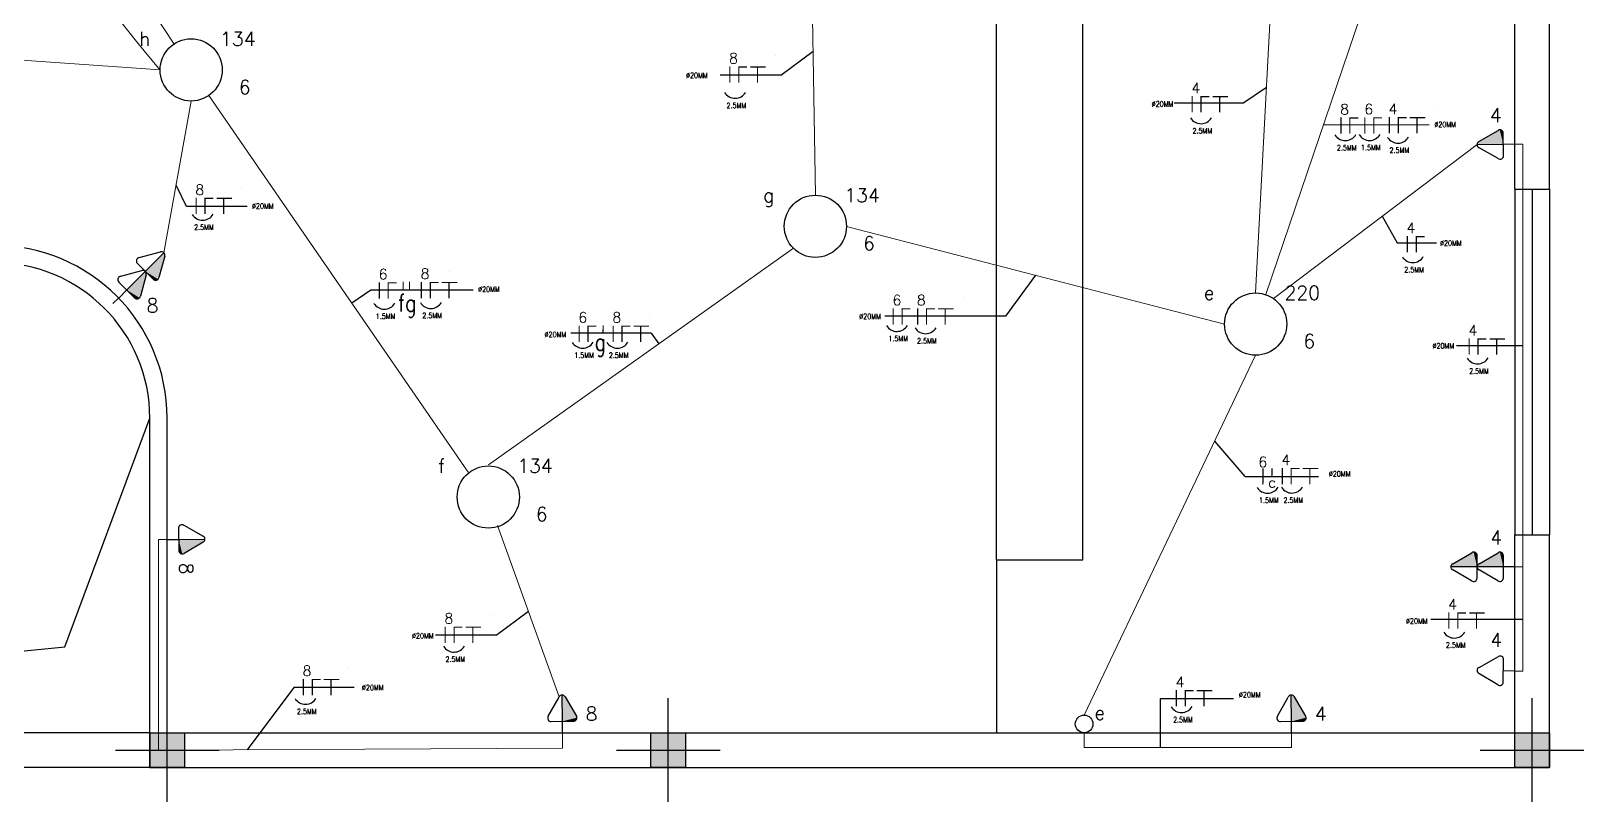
# Model space of a CAD drawing. Header units: metres. Extents: x 2426 to 5032, y 1997 to 4035.
# Drawn here: x 2444.91 to 2455.85, y 2019.62 to 2025.05 of the extents above; entities that cross this region are included whole.
import ezdxf
from ezdxf.enums import TextEntityAlignment as Align

# ---------------------------------------------------------------- set-up
doc = ezdxf.new("R2010")
doc.units = ezdxf.units.M
doc.linetypes.add('Contínuo', pattern=[0])
for name, color, linetype in [('10', 10, 'Continuous'), ('2', 4, 'Continuous'), ('4', 136, 'Continuous'), ('Acessorios', 4, 'Continuous'), ('ALVENARIA', 7, 'Continuous'), ('CIRCUITOS', 250, 'Continuous'), ('ILUMINAÇÃO', 1, 'Contínuo'), ('INTERRUPTORES', 1, 'Continuous'), ('TOMADAS-ENERGIA', 1, 'Continuous')]:
    doc.layers.add(name, color=color, linetype=linetype)
doc.layers.add('ELETRODUTOS', color=5, linetype='Continuous', lineweight=20)
doc.layers.add('SEÇÃO', color=250, linetype='Contínuo', lineweight=30)
doc.styles.add('ROMAND', font='romand__.ttf', dxfattribs={"width": 0.75})
doc.styles.add('ROMANS', font='ROMANS.shx', dxfattribs={"width": 0.8, "height": 0.1})

# ---------------------------------------------------------------- blocks, each defined once
blk = doc.blocks.new('st')
at = {"layer": '2'}
h = blk.add_hatch(color=256, dxfattribs=at)
h.paths.add_polyline_path([(0, 10), (0, 0), (10, 0), (10, 10)])
h.paths.add_polyline_path([(-10, 10), (-10, 0), (0, 0), (0, 10)])
h.paths.add_polyline_path([(-10, 0), (-10, -10), (0, -10), (0, 0)])
h.paths.add_polyline_path([(0, 0), (0, -10), (10, -10), (10, 0)])
at = {"layer": '10'}
for p, q in [((0, 30), (0, -30)), ((-30, 0), (30, 0))]:
    blk.add_line(p, q, dxfattribs=at)
at = {"layer": '4'}
blk.add_lwpolyline([(-10, -10), (-10, 10), (10, 10), (10, -10)], close=True, dxfattribs=at)
blk = doc.blocks.new('A$C8d71f97b')
at = {"layer": 'TOMADAS-ENERGIA'}
for p, q in [((0.3509, 0.218), (0.3509, 0.37)), ((0.2701, 0.2495), (0.3332, 0.359)), ((0.3686, 0.359), (0.4325, 0.2482)), ((0.2701, 0.0975), (0.3332, 0.207)), ((0.2861, 0.218), (0.4149, 0.218)), ((0.3509, 0.066), (0.3509, 0.218)), ((0.3686, 0.207), (0.4325, 0.0962)), ((0.2861, 0.066), (0.4149, 0.066)), ((0.3509, 0), (0.3509, 0.066))]:
    blk.add_line(p, q, dxfattribs=at)
for centre, start, end in [((0.3509, 0.3503), 26.04787, 153.95213), ((0.2858, 0.2377), 143.13324, 270.77697), ((0.3509, 0.1983), 26.04787, 153.95213), ((0.4159, 0.2376), 267.18113, 32.56886), ((0.2858, 0.0857), 143.13324, 270.77697), ((0.4159, 0.0856), 267.18113, 32.56886)]:
    blk.add_arc(centre, 0.0197, start, end, dxfattribs=at)
at = {"layer": 'TOMADAS-ENERGIA', "linetype": 'Continuous'}
for points in [[(0.3509, 0.37), (0.4325, 0.2482), (0.3613, 0.367)], [(0.4325, 0.2482), (0.3509, 0.37), (0.4355, 0.2381)], [(0.3509, 0.218), (0.4355, 0.2381), (0.3509, 0.37)], [(0.3686, 0.359), (0.3613, 0.367), (0.4325, 0.2482)], [(0.4355, 0.2381), (0.3509, 0.218), (0.4329, 0.2278)], [(0.4149, 0.218), (0.4329, 0.2278), (0.3509, 0.218)], [(0.3509, 0.218), (0.4325, 0.0962), (0.3613, 0.215)], [(0.4325, 0.0962), (0.3509, 0.218), (0.4355, 0.0861)], [(0.3509, 0.066), (0.4355, 0.0861), (0.3509, 0.218)], [(0.3686, 0.207), (0.3613, 0.215), (0.4325, 0.0962)], [(0.4329, 0.2278), (0.4149, 0.218), (0.4253, 0.2204)], [(0.4355, 0.0861), (0.3509, 0.066), (0.4329, 0.0758)], [(0.4149, 0.066), (0.4329, 0.0758), (0.3509, 0.066)], [(0.4329, 0.0758), (0.4149, 0.066), (0.4253, 0.0684)]]:
    blk.add_solid(points, dxfattribs=at)
at = {"layer": 'TOMADAS-ENERGIA', "style": 'ROMANS', "flags": 8}
for tag, p in [('020', (0.1029, 0.1097)), ('001', (0.5204, 0.1083))]:
    blk.add_attdef(tag, text='', height=0.08, dxfattribs=at).set_placement(p, align=Align.MIDDLE_CENTER)
blk = doc.blocks.new('TEBAI01')
for p, q in [((-1.62, 1.95), (-0.35, 4.14)), ((0.35, 4.14), (1.63, 1.92)), ((-1.3, 1.32), (1.28, 1.32)), ((0, 0), (0, 1.32))]:
    blk.add_line(p, q)
for centre, start, end in [((0, 3.97), 26.0479, 153.9521), ((-1.3, 1.71), 143.1332, 270.777), ((1.3, 1.71), 267.1811, 32.5689)]:
    blk.add_arc(centre, 0.393, start, end)
at = {"style": 'ROMANS', "flags": 8}
for tag, p in [('020', (-5.03, 2.2)), ('001', (3.56, 2.23))]:
    blk.add_attdef(tag, text='', height=1.6, dxfattribs=at).set_placement(p, align=Align.MIDDLE_CENTER)
blk = doc.blocks.new('TEMED02')
for p, q in [((-1.62, 1.95), (-0.35, 4.14)), ((0, 1.32), (0, 4.36)), ((0.35, 4.14), (1.63, 1.92)), ((-1.3, 1.32), (1.28, 1.32)), ((0, 0), (0, 1.32))]:
    blk.add_line(p, q)
for centre, start, end in [((0, 3.97), 26.0479, 153.9521), ((-1.3, 1.71), 143.1332, 270.777), ((1.3, 1.71), 267.1811, 32.5689)]:
    blk.add_arc(centre, 0.393, start, end)
at = {"linetype": 'Continuous'}
for points in [[(0, 4.36), (1.63, 1.92), (0.21, 4.3)], [(1.63, 1.92), (0, 4.36), (1.69, 1.72)], [(0, 1.32), (1.69, 1.72), (0, 4.36)], [(0.35, 4.14), (0.21, 4.3), (1.63, 1.92)], [(1.69, 1.72), (0, 1.32), (1.64, 1.52)], [(1.28, 1.32), (1.64, 1.52), (0, 1.32)], [(1.64, 1.52), (1.28, 1.32), (1.49, 1.37)]]:
    blk.add_solid(points, dxfattribs=at)
at = {"style": 'ROMANS', "flags": 8}
for tag, p in [('020', (-4.96, 2.19)), ('001', (3.39, 2.17))]:
    blk.add_attdef(tag, text='', height=1.6, dxfattribs=at).set_placement(p, align=Align.MIDDLE_CENTER)
blk = doc.blocks.new('A$C0BD3781F')
blk.add_circle((0.36, 0.36), 0.36)
at = {"style": 'ROMANS', "flags": 8}
for tag, p in [('001', (0.188, 0.472)), ('009', (0.502, 0.474)), ('020', (0.356, 0.232))]:
    blk.add_attdef(tag, text='', height=0.16, dxfattribs=at).set_placement(p, align=Align.MIDDLE_CENTER)
blk = doc.blocks.new('Ir1s01')
blk.add_circle((0, 1.02), 1.02)
at = {"style": 'ROMANS', "flags": 8}
blk.add_attdef('009', text='', height=1.6, dxfattribs=at).set_placement((1.81, 2.29), align=Align.MIDDLE_CENTER)
blk = doc.blocks.new('A$C27EA2FDF')
at = {"const_width": 0.009}
for points in [[(0.04, 0.126), (0.04, 0)], [(0.104, 0.121), (0.173, 0.121)], [(0.109, 0.117), (0.109, 0)]]:
    blk.add_lwpolyline(points, dxfattribs=at)
at = {"style": 'ROMANS', "flags": 8}
blk.add_attdef('001', text='', height=0.06, dxfattribs=at).set_placement((0.069, 0.188), align=Align.MIDDLE_CENTER)
blk = doc.blocks.new('FNT')
at = {"const_width": 0.24}
for points in [[(0.12, 1.68), (0.12, -1.68)], [(1.84, 1.56), (3.68, 1.56)], [(1.96, 1.44), (1.96, -1.68)], [(4.32, 1.56), (7.52, 1.56)], [(5.8, 1.44), (5.8, -1.68)]]:
    blk.add_lwpolyline(points, dxfattribs=at)
at = {"style": 'ROMANS', "flags": 8}
blk.add_attdef('001', text='', height=1.6, dxfattribs=at).set_placement((0.89, 3.34), align=Align.MIDDLE_CENTER)
blk = doc.blocks.new('A$C3508442B')
at = {"const_width": 0.024}
for points in [[(0.227, 0.043), (0.392, 0.012)], [(0.262, 0.224), (0.592, 0.161)]]:
    blk.add_lwpolyline(points, dxfattribs=at)
at = {"style": 'ROMANS', "flags": 8}
for tag, p in [('001', (0.105, 0.258)), ('009', (0.634, 0.329))]:
    blk.add_attdef(tag, text='', height=0.16, rotation=79, dxfattribs=at).set_placement(p, align=Align.MIDDLE_CENTER)

msp = doc.modelspace()

# ---------------------------------------------------------------- linework, layer by layer
at = {"color": 18, "true_color": 0x000000}
msp.add_line((2453.45, 2024.544), (2453.615, 2024.659), dxfattribs=at)
at = {"layer": 'Acessorios'}
for p, q in [((2451.712, 2021.326), (2451.712, 2025.869)), ((2452.321, 2021.326), (2452.321, 2025.869)), ((2455.366, 2023.938), (2455.366, 2021.502)), ((2455.488, 2023.938), (2455.488, 2021.502)), ((2455.61, 2023.938), (2455.61, 2021.502)), ((2451.712, 2021.326), (2452.321, 2021.326)), ((2445.744, 2020.108), (2438.923, 2020.108)), ((2445.744, 2019.864), (2438.923, 2019.864))]:
    msp.add_line(p, q, dxfattribs=at)
at = {"layer": 'ALVENARIA'}
for p, q in [((2455.61, 2023.938), (2455.61, 2026.618)), ((2455.366, 2023.938), (2455.366, 2025.869)), ((2455.366, 2023.938), (2455.61, 2023.938)), ((2445.143, 2020.713), (2445.744, 2022.325)), ((2445.744, 2019.864), (2445.744, 2022.325)), ((2445.866, 2020.108), (2445.866, 2022.325)), ((2455.366, 2020.108), (2455.366, 2021.502)), ((2455.366, 2021.502), (2455.61, 2021.502)), ((2455.61, 2019.864), (2455.61, 2021.502)), ((2451.712, 2021.326), (2451.712, 2020.108)), ((2438.923, 2020.108), (2445.143, 2020.713)), ((2445.866, 2020.108), (2455.366, 2020.108)), ((2445.744, 2019.864), (2455.61, 2019.864))]:
    msp.add_line(p, q, dxfattribs=at)
for radius in [1.218, 1.096]:
    msp.add_arc((2444.647, 2022.325), radius, 0, 90, dxfattribs=at)
at = {"layer": 'CIRCUITOS'}
for p, q in [((2450.153, 2024.88), (2450.153, 2024.88)), ((2450.191, 2024.743), (2450.419, 2024.911)), ((2450.191, 2024.743), (2449.765, 2024.743)), ((2453.45, 2024.544), (2452.965, 2024.544)), ((2454.803, 2024.523), (2454.803, 2024.523)), ((2454.763, 2024.391), (2454.016, 2024.392)), ((2446.002, 2023.817), (2445.928, 2023.967)), ((2446.39, 2023.954), (2446.39, 2023.954)), ((2446.429, 2023.817), (2446.002, 2023.817)), ((2454.432, 2023.748), (2454.537, 2023.56)), ((2454.537, 2023.56), (2454.814, 2023.56)), ((2447.854, 2023.359), (2447.854, 2023.359)), ((2451.987, 2023.333), (2451.775, 2023.045)), ((2447.302, 2023.228), (2447.168, 2023.135)), ((2448.022, 2023.228), (2447.302, 2023.228)), ((2451.477, 2023.176), (2451.477, 2023.176)), ((2449.263, 2023.054), (2449.263, 2023.054)), ((2451.775, 2023.045), (2450.925, 2023.045)), ((2449.278, 2022.923), (2448.711, 2022.923)), ((2449.278, 2022.923), (2449.331, 2022.848)), ((2455.424, 2022.836), (2454.955, 2022.836)), ((2453.465, 2021.914), (2453.251, 2022.164)), ((2453.465, 2021.914), (2453.983, 2021.914)), ((2448.146, 2020.933), (2448.146, 2020.933)), ((2448.184, 2020.795), (2448.412, 2020.964)), ((2455.424, 2020.906), (2454.775, 2020.906)), ((2448.184, 2020.795), (2447.758, 2020.795)), ((2447.146, 2020.564), (2447.146, 2020.564)), ((2446.758, 2020.427), (2446.429, 2019.988)), ((2447.184, 2020.427), (2446.758, 2020.427)), ((2452.869, 2020.004), (2452.869, 2020.349)), ((2452.869, 2020.349), (2453.384, 2020.349))]:
    msp.add_line(p, q, dxfattribs=at)
at = {"layer": 'CIRCUITOS', "const_width": 0.00822}
for points in [[(2447.529, 2023.286), (2447.529, 2023.228)], [(2447.529, 2023.286), (2447.529, 2023.228)], [(2447.574, 2023.286), (2447.573, 2023.228)], [(2448.939, 2022.98), (2448.938, 2022.923)]]:
    msp.add_lwpolyline(points, dxfattribs=at)
at = {"layer": 'ELETRODUTOS'}
for p, q in [((2445.063, 2026.262), (2445.914, 2024.962)), ((2450.435, 2023.896), (2450.407, 2025.604)), ((2453.539, 2023.208), (2453.664, 2025.604)), ((2454.422, 2025.588), (2453.61, 2023.196)), ((2443.265, 2024.958), (2445.815, 2024.779)), ((2446.035, 2024.56), (2445.842, 2023.49)), ((2447.988, 2021.944), (2446.159, 2024.598)), ((2453.664, 2023.169), (2455.101, 2024.253)), ((2455.366, 2024.255), (2455.424, 2024.255)), ((2455.424, 2024.255), (2455.424, 2020.543)), ((2453.32, 2022.988), (2450.654, 2023.677)), ((2450.28, 2023.522), (2448.13, 2021.996)), ((2445.523, 2023.171), (2445.482, 2023.133)), ((2453.539, 2022.769), (2452.33, 2020.231)), ((2448.628, 2020.36), (2448.195, 2021.568)), ((2455.366, 2021.277), (2455.424, 2021.277)), ((2455.366, 2020.543), (2455.424, 2020.543)), ((2452.33, 2020.108), (2452.33, 2020.004)), ((2453.791, 2020.004), (2453.791, 2020.108)), ((2452.33, 2020.004), (2453.791, 2020.004))]:
    msp.add_line(p, q, dxfattribs=at)
at = {"layer": 'ELETRODUTOS', "lineweight": 5, "ltscale": 10}
for p, q in [((2445.805, 2019.986), (2445.805, 2021.47)), ((2445.866, 2021.47), (2445.805, 2021.47)), ((2448.652, 2020.108), (2448.652, 2019.999)), ((2445.866, 2019.986), (2445.805, 2019.986)), ((2448.652, 2019.999), (2445.866, 2019.986))]:
    msp.add_line(p, q, dxfattribs=at)
at = {"layer": 'ELETRODUTOS'}
msp.add_arc((2456.799, 2034.015), 14.351, 208.92, 220.0613, dxfattribs=at)
at = {"layer": 'SEÇÃO'}
for centre in [(2449.869, 2024.666), (2453.154, 2024.487), (2454.172, 2024.368), (2454.342, 2024.369), (2454.543, 2024.35), (2446.115, 2023.807), (2454.647, 2023.508), (2447.396, 2023.18), (2447.724, 2023.185), (2451.01, 2023.023), (2451.212, 2023.007), (2448.794, 2022.905), (2449.039, 2022.905), (2455.104, 2022.794), (2453.623, 2021.883), (2453.795, 2021.884), (2454.94, 2020.862), (2447.887, 2020.763), (2446.84, 2020.395), (2453.017, 2020.337)]:
    msp.add_arc(centre, 0.0867, 211.9194, 329.0111, dxfattribs=at)

# ---------------------------------------------------------------- block references
ref = msp.add_blockref('A$C8d71f97b', (2445.221, 2023.474), dxfattribs=dict(xscale=1.218071661289583, yscale=1.218071661289583, zscale=1.218071661289583, rotation=315.0000000001031))
ref.add_attrib('001', '8', dxfattribs={"layer": 'TOMADAS-ENERGIA', "height": 0.0974, "style": 'ROMANS', "flags": 8}).set_placement((2445.762, 2023.119), align=Align.MIDDLE_CENTER)
ref = msp.add_blockref('A$C8d71f97b', (2455.366, 2020.85), dxfattribs=dict(xscale=1.218071661289583, yscale=1.218071661289583, zscale=1.218071661289583, rotation=89.99999999999999))
ref.add_attrib('001', '4', dxfattribs={"layer": 'TOMADAS-ENERGIA', "height": 0.0974, "style": 'ROMANS', "flags": 8}).set_placement((2455.235, 2021.484), align=Align.MIDDLE_CENTER)
at = {"layer": 'ALVENARIA', "xscale": 0.01218071661289583, "yscale": 0.01218071661289583, "zscale": 0.01218071661289583, "rotation": 89.99999999999999}
for p in [(2445.866, 2019.986), (2449.398, 2019.986), (2455.488, 2019.986)]:
    msp.add_blockref('st', p, dxfattribs=at)
at = {"layer": 'CIRCUITOS', "lineweight": 30}
ref = msp.add_blockref('FNT', (2449.828, 2024.746), dxfattribs=dict(at, xscale=0.03425826547327098, yscale=0.03425826547327098, zscale=0.03425826547327098))
ref.add_attrib('001', '8', dxfattribs={"layer": '0', "height": 0.0731, "style": 'ROMANS', "flags": 8}).set_placement((2449.858, 2024.861), align=Align.MIDDLE_CENTER)
ref = msp.add_blockref('FNT', (2453.087, 2024.537), dxfattribs=dict(at, xscale=0.03425826547327098, yscale=0.03425826547327098, zscale=0.03425826547327098))
ref.add_attrib('001', '4', dxfattribs={"layer": '0', "height": 0.0731, "style": 'ROMANS', "flags": 8}).set_placement((2453.118, 2024.652), align=Align.MIDDLE_CENTER)
at = {"layer": 'CIRCUITOS'}
ref = msp.add_blockref('A$C27EA2FDF', (2454.104, 2024.33), dxfattribs=dict(at, xscale=0.9135537459671867, yscale=0.9135537459671867, zscale=0.9135537459671867))
ref.add_attrib('001', '8', dxfattribs={"layer": '0', "height": 0.0731, "style": 'ROMANS', "flags": 8}).set_placement((2454.166, 2024.502), align=Align.MIDDLE_CENTER)
ref = msp.add_blockref('A$C27EA2FDF', (2454.273, 2024.331), dxfattribs=dict(at, xscale=0.9135537459671867, yscale=0.9135537459671867, zscale=0.9135537459671867))
ref.add_attrib('001', '6', dxfattribs={"layer": '0', "height": 0.0731, "style": 'ROMANS', "flags": 8}).set_placement((2454.336, 2024.503), align=Align.MIDDLE_CENTER)
at = {"layer": 'CIRCUITOS', "lineweight": 30}
ref = msp.add_blockref('FNT', (2454.478, 2024.389), dxfattribs=dict(at, xscale=0.03425826547327098, yscale=0.03425826547327098, zscale=0.03425826547327098))
ref.add_attrib('001', '4', dxfattribs={"layer": '0', "height": 0.0731, "style": 'ROMANS', "flags": 8}).set_placement((2454.508, 2024.503), align=Align.MIDDLE_CENTER)
ref = msp.add_blockref('FNT', (2446.065, 2023.821), dxfattribs=dict(at, xscale=0.03425826547327098, yscale=0.03425826547327098, zscale=0.03425826547327098))
ref.add_attrib('001', '8', dxfattribs={"layer": '0', "height": 0.0731, "style": 'ROMANS', "flags": 8}).set_placement((2446.095, 2023.935), align=Align.MIDDLE_CENTER)
at = {"layer": 'CIRCUITOS'}
ref = msp.add_blockref('A$C27EA2FDF', (2454.572, 2023.494), dxfattribs=dict(at, xscale=0.9135537459671867, yscale=0.9135537459671867, zscale=0.9135537459671867))
ref.add_attrib('001', '4', dxfattribs={"layer": '0', "height": 0.0731, "style": 'ROMANS', "flags": 8}).set_placement((2454.634, 2023.666), align=Align.MIDDLE_CENTER)
ref = msp.add_blockref('A$C27EA2FDF', (2447.324, 2023.168), dxfattribs=dict(at, xscale=0.9135537459671867, yscale=0.9135537459671867, zscale=0.9135537459671867))
ref.add_attrib('001', '6', dxfattribs={"layer": '0', "height": 0.0731, "style": 'ROMANS', "flags": 8}).set_placement((2447.387, 2023.34), align=Align.MIDDLE_CENTER)
at = {"layer": 'CIRCUITOS', "lineweight": 30}
ref = msp.add_blockref('FNT', (2447.653, 2023.228), dxfattribs=dict(at, xscale=0.03425826547327098, yscale=0.03425826547327098, zscale=0.03425826547327098))
ref.add_attrib('001', '8', dxfattribs={"layer": '0', "height": 0.0731, "style": 'ROMANS', "flags": 8}).set_placement((2447.683, 2023.343), align=Align.MIDDLE_CENTER)
at = {"layer": 'CIRCUITOS'}
ref = msp.add_blockref('A$C27EA2FDF', (2450.947, 2022.985), dxfattribs=dict(at, xscale=0.9135537459671867, yscale=0.9135537459671867, zscale=0.9135537459671867))
ref.add_attrib('001', '6', dxfattribs={"layer": '0', "height": 0.0731, "style": 'ROMANS', "flags": 8}).set_placement((2451.01, 2023.157), align=Align.MIDDLE_CENTER)
at = {"layer": 'CIRCUITOS', "lineweight": 30}
ref = msp.add_blockref('FNT', (2451.152, 2023.042), dxfattribs=dict(at, xscale=0.03425826547327098, yscale=0.03425826547327098, zscale=0.03425826547327098))
ref.add_attrib('001', '8', dxfattribs={"layer": '0', "height": 0.0731, "style": 'ROMANS', "flags": 8}).set_placement((2451.182, 2023.157), align=Align.MIDDLE_CENTER)
at = {"layer": 'CIRCUITOS'}
ref = msp.add_blockref('A$C27EA2FDF', (2448.733, 2022.863), dxfattribs=dict(at, xscale=0.9135537459671867, yscale=0.9135537459671867, zscale=0.9135537459671867))
ref.add_attrib('001', '6', dxfattribs={"layer": '0', "height": 0.0731, "style": 'ROMANS', "flags": 8}).set_placement((2448.796, 2023.035), align=Align.MIDDLE_CENTER)
at = {"layer": 'CIRCUITOS', "lineweight": 30}
ref = msp.add_blockref('FNT', (2449.005, 2022.92), dxfattribs=dict(at, xscale=0.03425826547327098, yscale=0.03425826547327098, zscale=0.03425826547327098))
ref.add_attrib('001', '8', dxfattribs={"layer": '0', "height": 0.0731, "style": 'ROMANS', "flags": 8}).set_placement((2449.035, 2023.035), align=Align.MIDDLE_CENTER)
ref = msp.add_blockref('FNT', (2455.04, 2022.83), dxfattribs=dict(at, xscale=0.03425826547327098, yscale=0.03425826547327098, zscale=0.03425826547327098))
ref.add_attrib('001', '4', dxfattribs={"layer": '0', "height": 0.0731, "style": 'ROMANS', "flags": 8}).set_placement((2455.07, 2022.944), align=Align.MIDDLE_CENTER)
ref = msp.add_blockref('A$C3508442B', (2453.684, 2022.044), dxfattribs=dict(at, xscale=-0.3425826547376944, yscale=0.3425826547376949, zscale=0.3425826547376949, rotation=78.7512890459185))
ref.add_attrib('009', 'c', dxfattribs={"layer": '0', "height": 0.0731, "rotation": 359.7513, "style": 'ROMANS', "flags": 8}).set_placement((2453.655, 2021.872), align=Align.MIDDLE_CENTER)
ref.add_attrib('001', '6', dxfattribs={"layer": '0', "height": 0.0731, "style": 'ROMANS', "flags": 8}).set_placement((2453.59, 2022.016), align=Align.MIDDLE_CENTER)
ref = msp.add_blockref('FNT', (2453.723, 2021.917), dxfattribs=dict(at, xscale=0.03425826547327098, yscale=0.03425826547327098, zscale=0.03425826547327098))
ref.add_attrib('001', '4', dxfattribs={"layer": '0', "height": 0.0731, "style": 'ROMANS', "flags": 8}).set_placement((2453.753, 2022.031), align=Align.MIDDLE_CENTER)
ref = msp.add_blockref('FNT', (2454.897, 2020.899), dxfattribs=dict(at, xscale=0.03425826547327098, yscale=0.03425826547327098, zscale=0.03425826547327098))
ref.add_attrib('001', '4', dxfattribs={"layer": '0', "height": 0.0731, "style": 'ROMANS', "flags": 8}).set_placement((2454.928, 2021.013), align=Align.MIDDLE_CENTER)
ref = msp.add_blockref('FNT', (2447.821, 2020.799), dxfattribs=dict(at, xscale=0.03425826547327098, yscale=0.03425826547327098, zscale=0.03425826547327098))
ref.add_attrib('001', '8', dxfattribs={"layer": '0', "height": 0.0731, "style": 'ROMANS', "flags": 8}).set_placement((2447.851, 2020.914), align=Align.MIDDLE_CENTER)
ref = msp.add_blockref('FNT', (2446.821, 2020.43), dxfattribs=dict(at, xscale=0.03425826547327098, yscale=0.03425826547327098, zscale=0.03425826547327098))
ref.add_attrib('001', '8', dxfattribs={"layer": '0', "height": 0.0731, "style": 'ROMANS', "flags": 8}).set_placement((2446.851, 2020.545), align=Align.MIDDLE_CENTER)
ref = msp.add_blockref('FNT', (2452.976, 2020.351), dxfattribs=dict(at, xscale=0.03425826547327098, yscale=0.03425826547327098, zscale=0.03425826547327098))
ref.add_attrib('001', '4', dxfattribs={"layer": '0', "height": 0.0731, "style": 'ROMANS', "flags": 8}).set_placement((2453.006, 2020.465), align=Align.MIDDLE_CENTER)
at = {"layer": 'ILUMINAÇÃO'}
ref = msp.add_blockref('A$C0BD3781F', (2445.815, 2024.56), dxfattribs=dict(at, xscale=0.6090358306447914, yscale=0.6090358306447914, zscale=0.6090358306447914))
ref.add_attrib('020', '6', dxfattribs={"layer": '0', "height": 0.0974, "style": 'ROMANS', "flags": 8}).set_placement((2446.412, 2024.658), align=Align.MIDDLE_CENTER)
ref.add_attrib('009', '134', dxfattribs={"layer": '0', "height": 0.0974, "style": 'ROMANS', "flags": 8}).set_placement((2446.363, 2024.998), align=Align.MIDDLE_CENTER)
ref.add_attrib('001', 'h', dxfattribs={"layer": '0', "height": 0.0974, "style": 'ROMANS', "flags": 8}).set_placement((2445.706, 2024.998), align=Align.MIDDLE_CENTER)
ref = msp.add_blockref('A$C0BD3781F', (2450.216, 2023.458), dxfattribs=dict(at, xscale=0.6090358306447914, yscale=0.6090358306447914, zscale=0.6090358306447914))
ref.add_attrib('020', '6', dxfattribs={"layer": '0', "height": 0.0974, "style": 'ROMANS', "flags": 8}).set_placement((2450.813, 2023.557), align=Align.MIDDLE_CENTER)
ref.add_attrib('009', '134', dxfattribs={"layer": '0', "height": 0.0974, "style": 'ROMANS', "flags": 8}).set_placement((2450.764, 2023.896), align=Align.MIDDLE_CENTER)
ref.add_attrib('001', 'g', dxfattribs={"layer": '0', "height": 0.0974, "style": 'ROMANS', "flags": 8}).set_placement((2450.106, 2023.896), align=Align.MIDDLE_CENTER)
ref = msp.add_blockref('A$C0BD3781F', (2453.32, 2022.769), dxfattribs=dict(at, xscale=0.6090358306447914, yscale=0.6090358306447914, zscale=0.6090358306447914))
ref.add_attrib('020', '6', dxfattribs={"layer": '0', "height": 0.0974, "style": 'ROMANS', "flags": 8}).set_placement((2453.917, 2022.868), align=Align.MIDDLE_CENTER)
ref.add_attrib('009', '220', dxfattribs={"layer": '0', "height": 0.0974, "style": 'ROMANS', "flags": 8}).set_placement((2453.868, 2023.208), align=Align.MIDDLE_CENTER)
ref.add_attrib('001', 'e', dxfattribs={"layer": '0', "height": 0.0974, "style": 'ROMANS', "flags": 8}).set_placement((2453.211, 2023.208), align=Align.MIDDLE_CENTER)
ref = msp.add_blockref('A$C0BD3781F', (2447.91, 2021.55), dxfattribs=dict(at, xscale=0.6090358306447914, yscale=0.6090358306447914, zscale=0.6090358306447914))
ref.add_attrib('020', '6', dxfattribs={"layer": '0', "height": 0.0974, "style": 'ROMANS', "flags": 8}).set_placement((2448.506, 2021.649), align=Align.MIDDLE_CENTER)
ref.add_attrib('009', '134', dxfattribs={"layer": '0', "height": 0.0974, "style": 'ROMANS', "flags": 8}).set_placement((2448.458, 2021.989), align=Align.MIDDLE_CENTER)
ref.add_attrib('001', 'f', dxfattribs={"layer": '0', "height": 0.0974, "style": 'ROMANS', "flags": 8}).set_placement((2447.8, 2021.989), align=Align.MIDDLE_CENTER)
at = {"layer": 'INTERRUPTORES', "xscale": 0.06090358306470069, "yscale": 0.06090358306470069, "zscale": 0.06090358306470069}
msp.add_blockref('Ir1s01', (2452.33, 2020.108), dxfattribs=at).add_auto_attribs({'009': 'e'})
at = {"layer": 'TOMADAS-ENERGIA'}
ref = msp.add_blockref('TEMED02', (2455.366, 2024.255), dxfattribs=dict(at, xscale=0.06090358312119995, yscale=0.06090358312119995, zscale=0.06090358312119995, rotation=90.5747623271489))
ref.add_attrib('001', '4', dxfattribs={"layer": '0', "height": 0.0974, "style": 'ROMANS', "flags": 8}).set_placement((2455.232, 2024.46), align=Align.MIDDLE_CENTER)
ref = msp.add_blockref('TEMED02', (2445.866, 2021.47), dxfattribs=dict(at, xscale=0.06090358312119995, yscale=0.06090358312119995, zscale=0.06090358312119995, rotation=270.5747623271488))
ref.add_attrib('001', '8', dxfattribs={"layer": '0', "height": 0.0974, "rotation": 270, "style": 'ROMANS', "flags": 8}).set_placement((2446, 2021.265), align=Align.MIDDLE_CENTER)
ref = msp.add_blockref('TEBAI01', (2455.366, 2020.543), dxfattribs=dict(at, xscale=0.06090358312120003, yscale=0.06090358312120003, zscale=0.06090358312120003, rotation=88.97874985640628))
ref.add_attrib('001', '4', dxfattribs={"layer": '0', "height": 0.0974, "style": 'ROMANS', "flags": 8}).set_placement((2455.235, 2020.762), align=Align.MIDDLE_CENTER)
ref = msp.add_blockref('TEMED02', (2448.652, 2020.108), dxfattribs=dict(at, xscale=0.06090358312119995, yscale=0.06090358312119995, zscale=0.06090358312119995, rotation=0.5747623271488036))
ref.add_attrib('001', '8', dxfattribs={"layer": '0', "height": 0.0974, "style": 'ROMANS', "flags": 8}).set_placement((2448.857, 2020.242), align=Align.MIDDLE_CENTER)
ref = msp.add_blockref('TEMED02', (2453.793, 2020.108), dxfattribs=dict(at, xscale=0.06090358312119995, yscale=0.06090358312119995, zscale=0.06090358312119995, rotation=0.5747623271488785))
ref.add_attrib('001', '4', dxfattribs={"layer": '0', "height": 0.0974, "style": 'ROMANS', "flags": 8}).set_placement((2453.998, 2020.242), align=Align.MIDDLE_CENTER)

# ---------------------------------------------------------------- texts
at = {"layer": 'CIRCUITOS', "insert": (2447.493, 2023.198), "char_height": 0.1218, "attachment_point": 1, "style": 'ROMANS'}
msp.add_mtext_dynamic_manual_height_columns('fg', width=0.0926, gutter_width=0.609, heights=[0], dxfattribs=at)
at = {"layer": 'SEÇÃO', "style": 'ROMAND', "width": 0.75}
for s, p in [('%%C20MM', (2449.523, 2024.711)), ('2.5MM', (2449.809, 2024.499)), ('%%C20MM', (2452.806, 2024.509)), ('2.5MM', (2453.094, 2024.32)), ('%%C20MM', (2454.799, 2024.365)), ('2.5MM', (2454.112, 2024.201)), ('1.5MM', (2454.282, 2024.202)), ('2.5MM', (2454.483, 2024.183)), ('%%C20MM', (2446.463, 2023.79)), ('2.5MM', (2446.055, 2023.641)), ('%%C20MM', (2454.839, 2023.528)), ('2.5MM', (2454.587, 2023.341)), ('%%C20MM', (2448.057, 2023.203)), ('1.5MM', (2447.336, 2023.013)), ('2.5MM', (2447.664, 2023.018)), ('%%C20MM', (2450.744, 2023.012)), ('%%C20MM', (2448.526, 2022.885)), ('1.5MM', (2450.95, 2022.856)), ('1.5MM', (2448.735, 2022.738)), ('2.5MM', (2448.979, 2022.738)), ('2.5MM', (2451.152, 2022.84)), ('%%C20MM', (2454.786, 2022.805)), ('2.5MM', (2455.044, 2022.627)), ('%%C20MM', (2454.055, 2021.903)), ('1.5MM', (2453.563, 2021.716)), ('2.5MM', (2453.735, 2021.717)), ('%%C20MM', (2454.599, 2020.865)), ('%%C20MM', (2447.591, 2020.761)), ('2.5MM', (2454.881, 2020.696)), ('2.5MM', (2447.827, 2020.596)), ('%%C20MM', (2447.238, 2020.396)), ('%%C20MM', (2453.421, 2020.346)), ('2.5MM', (2446.78, 2020.228)), ('2.5MM', (2452.957, 2020.17))]:
    msp.add_text(s, height=0.0377, dxfattribs=at).set_placement(p, align=Align.BOTTOM_LEFT)
at = {"layer": 'SEÇÃO', "insert": (2448.879, 2022.923), "char_height": 0.122, "attachment_point": 1, "style": 'ROMANS'}
msp.add_mtext_dynamic_manual_height_columns('g', width=0.1586, gutter_width=0.609, heights=[0], dxfattribs=at)

doc.saveas('drawing.dxf')
